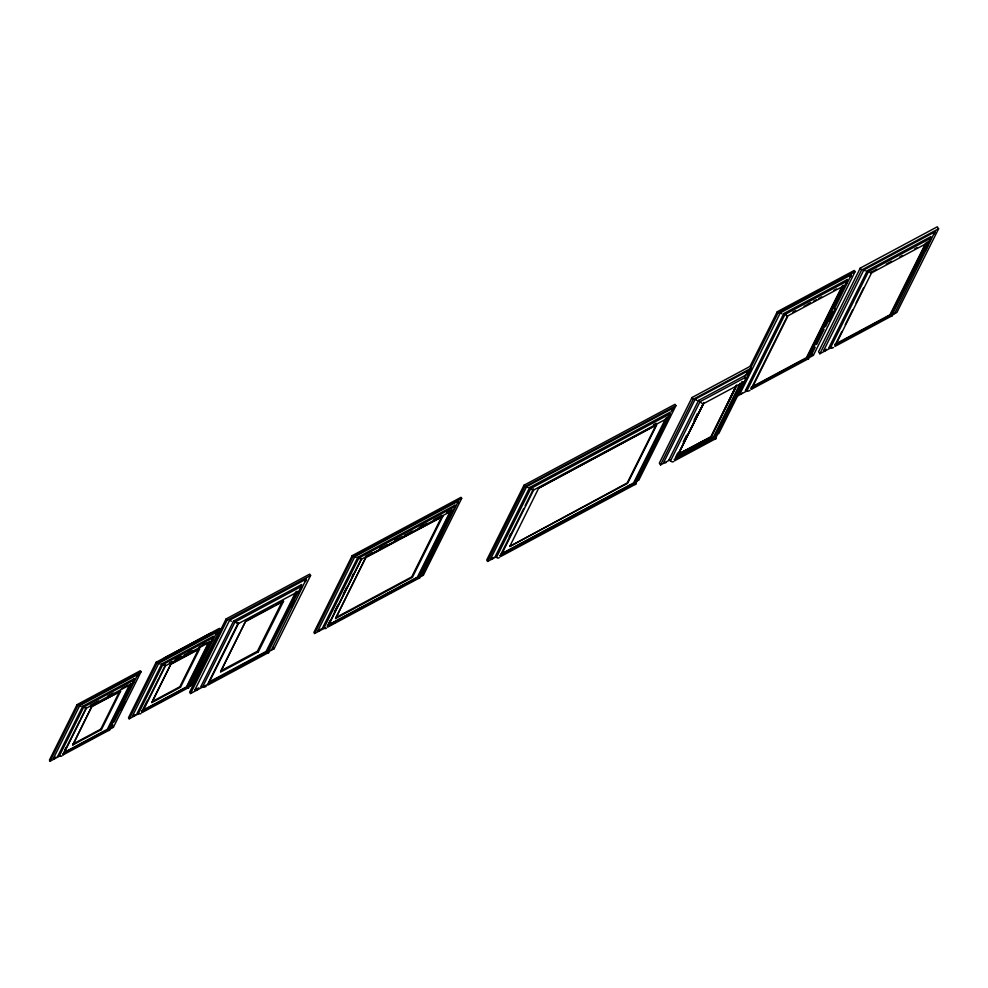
<?xml version="1.0" encoding="UTF-8"?>
<svg xmlns="http://www.w3.org/2000/svg" width="988" height="988" viewBox="0 0 988 988"><rect width="100%" height="100%" fill="white"/><g stroke="black" fill="none" stroke-linecap="round" stroke-linejoin="round"><path stroke-width="1.48" d="M72.816 744.952L91.97 706.136L120.548 691.279L101.443 729.601L72.816 744.952L91.97 706.136M151.893 702.567L152.164 701.616L179.841 686.771L198.724 648.918L199.625 648.894L180.52 687.216L151.893 702.567L171.035 663.751L152.831 700.282M275.813 604.779L283.531 601.26L258.313 651.845L220.522 672.099L245.802 620.872M335.562 618.537L366.005 557.084L335.562 618.537L412.391 577.363L442.785 516.391L400.585 538.546M654.785 425.643L538.843 488.097L656.724 424.902L627.627 483.28L509.734 546.475L627.17 482.984L656.118 424.926M846.975 280.357L847.062 282.531L845.864 284.383M108.013 730.144L113.398 727.267L141.062 671.778L140.358 670.729L77.064 704.654L49.4 760.143L50.104 761.192L59.527 756.141M50.104 761.192L77.768 705.704L141.062 671.778M55.254 758.191A2.655 2.396 86.9 0 1 54.587 758.574L53.352 758.5L79.732 705.593L137.814 674.458L137.53 675.804A2.655 2.396 86.9 0 1 137.011 676.385M133.022 682.856A3.532 3.186 86.9 0 0 133.615 682.226L133.998 680.077A1.247 1.124 86.9 0 1 133.96 679.608A2.013 1.815 86.9 0 1 134.356 678.595L82.708 706.272L57.909 755.993A2.013 1.815 86.9 0 1 58.91 755.857A1.247 1.124 86.9 0 1 59.305 756.055L61.281 756.24A3.532 3.186 86.9 0 0 61.985 755.795M59.305 756.055L83.745 707.025L133.998 680.077M64.726 750.09L66.073 747.397M64.022 752.263L80.003 720.215M80.633 718.943L86.351 707.47M63.183 754.807L86.425 708.174L131.836 683.844L108.581 730.478L63.183 754.807L62.713 754.128L108.124 729.786L130.688 684.536M73.087 743.989L100.776 729.156L119.647 691.304M64.344 752.35L107.383 729.28L129.7 684.511M63.355 753.597L107.741 729.811L130.737 683.684M110.236 727.748L115.67 716.856M119.066 710.051L126.538 695.07M129.934 688.253L133.318 681.448M112.793 724.661L111.52 727.971A2.655 0.963 50.4 0 1 111.162 728.218M114.139 721.944L137.814 674.458M120.783 709.977L124.834 701.863M188.424 687.043L192.462 684.882L220.126 629.393L219.422 628.356L156.141 662.269L128.477 717.757L129.181 718.807L138.604 713.756M129.181 718.807L156.845 663.319L220.126 629.393M134.319 715.806A2.655 2.396 86.9 0 1 133.664 716.189L132.417 716.115L158.796 663.207L216.891 632.073L216.594 633.419A2.655 2.396 86.9 0 1 216.076 634M138.382 713.669L162.822 664.64L213.075 637.705A1.247 1.124 86.9 0 1 213.038 637.223A2.013 1.815 86.9 0 1 213.42 636.21L161.773 663.887L136.986 713.608A2.013 1.815 86.9 0 1 137.974 713.472A1.247 1.124 86.9 0 1 138.382 713.669L140.345 713.855A3.532 3.186 86.9 0 0 141.062 713.41M142.247 712.422L165.502 665.801L210.901 641.459L187.658 688.093L142.247 712.422L141.79 711.743L147.15 700.974M143.087 709.878L159.068 677.83M159.71 676.558L165.428 665.097M143.408 709.964L186.448 686.895L208.777 642.126M142.062 710.693L142.42 711.212L186.806 687.426L209.802 641.298M141.79 711.743L187.189 687.401L209.752 642.151M189.313 685.363L212.395 639.063M216.891 632.073L190.561 685.66A2.655 0.963 50.4 0 1 190.239 685.833M268.699 651.648L274.084 648.758L310.603 575.51L309.676 574.139L226.129 618.92L189.61 692.156L190.548 693.539L206.714 684.869M190.548 693.539L227.067 620.291L310.603 575.51M197.341 689.587A3.569 3.211 86.9 0 1 196.698 689.995L194.834 689.995L229.648 620.155L306.317 579.054L305.798 581.03A3.569 3.211 86.9 0 1 305.255 581.599M299.994 590.132L301.377 588.008L301.389 585.168A3.026 2.729 86.9 0 1 301.735 584.513L233.576 621.044L200.848 686.672A3.026 2.729 86.9 0 1 201.527 686.487L203.985 687.278L206.233 686.425M202.688 686.759L234.959 622.032L301.291 586.477L297.857 593.368M229.315 640.829L208.036 683.523L266.624 652.117L296.98 591.232M230.006 639.446L238.392 622.638M238.491 623.564L207.801 685.116L267.736 652.994L298.425 591.442L238.491 623.564L237.886 622.662M240.133 632.234L220.892 670.84L257.423 651.253L282.346 601.284M240.763 630.962L245.172 622.131M208.888 682.103L266.143 651.413L295.832 591.886M208.53 683.498L267.131 652.092L297.129 591.898M290.991 607.138L294.424 600.247M306.317 579.054L271.453 649.931A3.569 1.284 50.4 0 1 271.144 650.018M417.961 578.104L423.395 575.189L461.692 498.372L460.988 497.335L352.185 555.651L313.888 632.468L314.592 633.506L325.472 627.676M314.592 633.506L352.889 556.701L461.692 498.372M319.741 630.517A2.655 2.396 86.9 0 1 319.075 630.9L317.84 630.826L354.853 556.59L458.444 501.064L458.16 502.398A2.655 2.396 86.9 0 1 457.642 502.978M454.974 505.189L357.817 557.269L322.397 628.306A2.013 1.815 86.9 0 1 323.397 628.183A1.247 1.124 86.9 0 1 323.792 628.368L325.768 628.553A3.532 3.186 86.9 0 0 326.472 628.121M323.792 628.368L358.866 558.01L454.641 506.683A1.247 1.124 86.9 0 1 454.604 506.202A2.013 1.815 86.9 0 1 454.986 505.201M328.387 624.083L330.153 620.538M334.413 611.98L337.834 605.113M343.305 594.146L346.726 587.292M352.197 576.325L353.568 573.583M361.472 558.467L327.843 625.923L327.485 625.392L417.381 577.202L450.33 511.129M361.546 559.171L327.67 627.133L418.591 578.4L452.467 510.438L361.546 559.171L361.089 558.492M335.834 617.586L411.712 576.918L441.883 516.415M427.915 557.788L429.286 555.034M436.832 539.905L438.203 537.151M443.698 526.147L445.069 523.393M327.201 626.441L418.122 577.708L452.01 509.759M424.371 567.384L425.754 564.617M431.25 553.589L432.633 550.822M458.444 501.064L421.493 575.967A2.655 0.963 50.4 0 1 421.172 576.14M638.656 480.464L675.94 405.673L675.014 404.302L523.973 485.256L486.689 560.048L487.615 561.419L495.704 557.084M487.615 561.419L524.9 486.627L675.94 405.673M492.567 558.986A1.803 1.63 86.9 0 1 490.604 558.949L526.715 486.528L672.952 408.143A1.803 1.63 86.9 0 1 672.433 410.23M669.321 416.998A2.371 2.137 86.9 0 0 669.864 413.947A1.853 1.68 86.9 0 1 669.975 412.255L529.667 487.467L495.013 556.96A1.853 1.68 86.9 0 1 496.507 557.318A2.371 2.137 86.9 0 0 499.311 557.59M496.507 557.318L530.828 488.467L669.876 413.935M509.289 536.731L510.648 534.014M523.751 508.412L500.385 555.293L634.024 483.663L667.024 417.479M525.134 505.658L533.372 489.109M668.209 417.899L533.631 490.036L500.41 556.676L634.988 484.54L668.209 417.899L667.604 416.998L634.382 483.638L499.792 555.775M509.734 546.475L538.868 487.776M501.262 553.873L633.555 482.959L665.887 418.109M645.683 462.841L651.117 451.948M656.551 441.043L659.947 434.226M668.098 417.875L669.926 414.231M671.136 411.786L672.952 408.143M718.721 433.72L751.448 368.079L750.238 366.301L692.045 397.497L659.317 463.137L660.527 464.916L670 459.84M660.527 464.916L693.255 399.276L751.448 368.079L748.2 370.772L695.206 399.177L663.763 462.236L665.542 462.767A1.655 1.482 86.9 0 0 666.06 462.495M668.728 460.285L698.565 400.424L745.113 375.477L747.78 373.266A1.655 1.482 86.9 0 0 748.163 372.797L748.2 370.772L746.15 374.884M673.767 461.544L672.149 461.939L670.481 460.902L699.986 401.721L745.15 377.515A2.347 2.112 86.9 0 1 745.088 375.465M675.397 457.679L677.768 452.924M683.202 442.031L686.586 435.239M694.045 420.271L697.442 413.466M742.124 382.356L714.485 437.783L674.174 459.383L674.965 460.556L703.74 402.598M703.987 402.585L678.311 454.072L711.113 437.029L678.126 454.702L703.95 402.906M736.344 385.234L711.113 437.029L736.937 385.234M735.368 387.654L710.903 436.708L677.916 454.394M676.904 456.505L713.484 436.894L740.173 383.369M742.161 381.529L714.102 437.795L713.484 436.894M750.028 366.4L777.284 311.726L854.287 270.44L855.102 271.638L813.383 355.334L809.32 357.495M674.965 460.556L715.275 438.944L743.581 382.171L745.323 380.491L745.15 377.515M750.151 368.981L778.099 312.924L855.102 271.638M850.446 276.949A3.05 2.754 86.9 0 0 851.039 276.269L851.372 274.726L780.347 312.801L740.111 393.52L741.531 393.607A3.05 2.754 86.9 0 0 742.284 393.162M846.975 280.357A2.482 2.235 86.9 0 1 847.383 279.481L783.768 313.579L745.36 390.631A2.482 2.235 86.9 0 1 746.224 390.445L748.089 391.149L750.04 390.408M746.953 390.692L784.978 314.443L846.988 281.197L844.95 285.285M842.134 286.112L806.455 357.644L751.201 387.271L751.609 387.876L785.435 320.026M786.115 318.667L787.35 316.197M751.411 389.272L788.054 315.777L844.493 285.52L807.838 359.014L751.411 389.272L750.88 388.482L807.307 358.236L843.283 286.1M751.609 387.876L806.875 358.261L843.221 285.334M846 282.235L847.371 279.481M809.641 356.1L813.038 349.283M820.509 334.302L823.906 327.497M811.803 354.087L815.211 347.245M816.582 344.503L824.078 329.461M825.449 326.719L832.946 311.665M834.317 308.935L851.372 274.726M828.981 321.211L835.144 308.861M890.126 316.098L896.882 312.467L938.6 228.784L937.266 226.808L860.264 268.094L818.533 351.777L819.867 353.753L832.032 347.233M819.867 353.753L861.598 270.057L938.6 228.784M825.783 350.308A3.05 2.754 86.9 0 1 825.029 350.752L823.609 350.666L863.845 269.946L934.87 231.871L934.537 233.415A3.05 2.754 86.9 0 1 933.944 234.094M929.362 241.529L930.56 239.676L930.486 237.503A2.482 2.235 86.9 0 1 930.881 236.626L867.266 270.724L828.858 347.764A2.482 2.235 86.9 0 1 829.722 347.591L831.587 348.295L833.539 347.554M830.451 347.838L868.477 271.577L930.486 238.343M841.875 331.449L835.107 345.022L890.373 315.407L926.719 242.48M845.259 324.669L852.693 309.738M856.077 302.958L863.524 288.027M871.552 272.91L834.909 346.418L891.349 316.16L927.991 242.665L871.552 272.91L871.021 272.132M834.699 344.417L889.953 314.789L925.633 243.246M835.725 344.911L890.806 315.382L927.46 241.875M927.09 245.148L929.807 239.701M924.953 251.508L927.683 246.024M934.87 231.871L894.646 313.431A3.05 1.099 50.4 0 1 894.313 313.579M792.895 312.109L795.587 310.664M807.678 304.181L810.37 302.736M804.133 306.292L806.838 304.847M813.569 301.229L816.273 299.784M818.966 298.339L821.658 296.894M833.786 290.398L836.49 288.953M871.465 272.108L876.85 269.218M886.285 264.154L891.682 261.264M899.772 256.929L902.464 255.484M914.592 248.988L917.284 247.543M164.156 658.107L211.222 632.876M380.084 548.303L382.801 546.858M395.015 540.312L397.719 538.855M420.789 526.493L423.506 525.036M446.576 512.661L449.293 511.216M365.498 556.318L372.204 552.712M380.257 548.402L386.963 544.808M395.015 540.485L401.721 536.892M404.401 535.459L412.453 531.136M419.171 527.543L427.211 523.232M433.93 519.639L441.982 515.316M448.688 511.722L451.368 510.277L417.739 577.733L417.381 577.202M248.408 619.476L273.207 606.175M245.753 621.514L283.531 601.26M367.326 556.368L397.917 539.979M175.716 659.391L181.063 656.526M187.745 652.945L190.412 651.512M202.429 645.065L205.096 643.633M365.955 557.565L442.785 516.391M90.39 705.309L98.454 700.986M107.865 695.935L113.25 693.057M121.314 688.735L128.045 685.129M169.454 662.923L172.147 661.491M174.839 660.046L181.557 656.44M184.25 654.995L186.942 653.562M189.634 652.117L192.327 650.672M199.045 647.066L201.737 645.621M204.43 644.188L207.122 642.743M172.295 663.084L197.464 649.585M91.921 706.63L120.548 691.279M170.998 664.245L199.625 648.894M653.525 424.716L656.217 423.272M703.271 403.771L743.581 382.171M53.352 758.5L56.057 757.055M132.417 716.115L135.121 714.67M65.356 752.288L105.704 730.663M144.433 709.903L184.768 688.278M71.531 749.497L74.248 748.04M97.33 735.665L100.047 734.208M165.539 699.109L168.256 697.652M176.407 693.28L179.124 691.822M753.35 386.679L802.194 360.497M736.369 396.608L747.175 390.816M823.609 350.666L826.289 349.221M838.207 343.095L842.27 340.909M844.987 339.452L857.201 332.907M859.906 331.462L891.114 314.727M194.834 689.995L198.86 687.833M209.407 682.473L220.213 676.681M222.918 675.236L231.019 670.889M233.711 669.444L245.864 662.923M248.568 661.478L260.721 654.97M317.84 630.826L321.878 628.664M328.424 625.219L418.393 577.153M331.178 623.897L417.047 577.869M366.956 605.236L369.648 603.792M333.635 623.305L336.352 621.847M390.754 592.677L393.471 591.219M676.595 457.16L711.792 438.289M685.092 453.072L687.747 451.652M694.391 448.083L697.046 446.662M490.604 558.949L493.308 557.491M502.423 553.7L630.443 485.083M715.991 438.907L715.967 437.276M892.176 316.123L892.646 314.987M808.678 358.977L808.888 357.261M268.687 652.945L269.23 651.648M870.724 272.96L867.884 271.045A2.482 0.902 50.4 0 0 867.266 270.724M787.226 315.814L784.386 313.912A2.482 0.902 50.4 0 0 783.768 313.579M237.54 623.613L234.045 621.267A3.026 1.099 50.4 0 0 233.576 621.044M696.96 400.511L695.206 399.177M702.554 403.82L699.986 401.721A2.347 0.852 50.4 0 0 698.565 400.399M411.712 576.918L412.391 577.363M257.423 651.253L258.313 651.845M179.841 686.771L180.52 687.216M100.776 729.156L101.443 729.601M863.845 269.946L864.932 270.724A3.05 1.099 50.4 0 0 865.414 270.823M780.347 312.801L781.434 313.579A3.05 1.099 50.4 0 0 781.916 313.678M354.853 556.59L355.791 557.269A2.655 0.963 50.4 0 0 356.211 557.356M229.648 620.155L231.044 621.106A3.569 1.284 50.4 0 0 231.451 621.156M158.796 663.207L159.747 663.887A2.655 0.963 50.4 0 0 160.167 663.973M79.732 705.593L80.67 706.272A2.655 0.963 50.4 0 0 81.09 706.358M860.264 268.094L861.598 270.057M890.806 315.382L891.349 316.16M812.568 354.136L813.383 355.334M777.284 311.726L778.099 312.924M807.307 358.236L807.838 359.014M692.045 397.497L693.255 399.276M714.485 437.783L715.275 438.944M634.382 483.638L634.988 484.54M633.555 482.959L634.024 483.663M533.026 489.134L533.631 490.036M523.973 485.256L524.9 486.627M422.691 574.139L423.395 575.189M418.122 577.708L418.591 578.4M352.185 555.651L352.889 556.701M273.157 647.375L274.084 648.758M267.131 652.092L267.736 652.994M266.143 651.413L266.624 652.117M226.129 618.92L227.067 620.291M191.758 683.832L192.462 684.882M187.189 687.401L187.658 688.093M165.033 665.109L165.502 665.801M156.141 662.269L156.845 663.319M112.694 726.217L113.398 727.267M108.124 729.786L108.581 730.478M77.064 704.654L77.768 705.704M811.123 355.445L811.136 356.298A3.05 1.099 50.4 0 1 810.815 356.433M454.641 506.683L454.245 508.832A3.532 3.186 86.9 0 1 453.665 509.45M213.075 637.705L212.679 639.841A3.532 3.186 86.9 0 1 212.099 640.471M109.458 728.86L109.631 730.317A3.532 1.284 50.4 0 1 109.298 730.428M668.715 460.26A2.347 2.112 86.9 0 1 670.469 460.927M161.785 663.899A2.013 0.729 50.4 0 1 162.489 664.307L164.329 665.764A3.532 1.284 50.4 0 0 164.774 665.838M188.498 686.178A2.013 0.729 50.4 0 0 188.51 686.388L188.708 687.932A3.532 1.284 50.4 0 1 188.375 688.056M82.708 706.284A2.013 0.729 50.4 0 1 83.424 706.692L85.252 708.149A3.532 1.284 50.4 0 0 85.709 708.223M357.829 557.281A2.013 0.729 50.4 0 1 358.533 557.689L360.373 559.146A3.532 1.284 50.4 0 0 360.83 559.22M419.431 576.486A2.013 0.729 50.4 0 0 419.443 576.696L419.641 578.239A3.532 1.284 50.4 0 1 419.307 578.351M635.778 483.231A2.371 0.865 50.4 0 1 635.655 484.503M636.927 480.711A1.803 0.655 50.4 0 1 636.815 481.662M529.654 487.467A1.853 0.667 50.4 0 1 530.828 488.467A2.371 0.865 50.4 0 0 532.977 490.073M528.185 487.553A1.803 0.655 50.4 0 1 526.715 486.528"/></g></svg>
